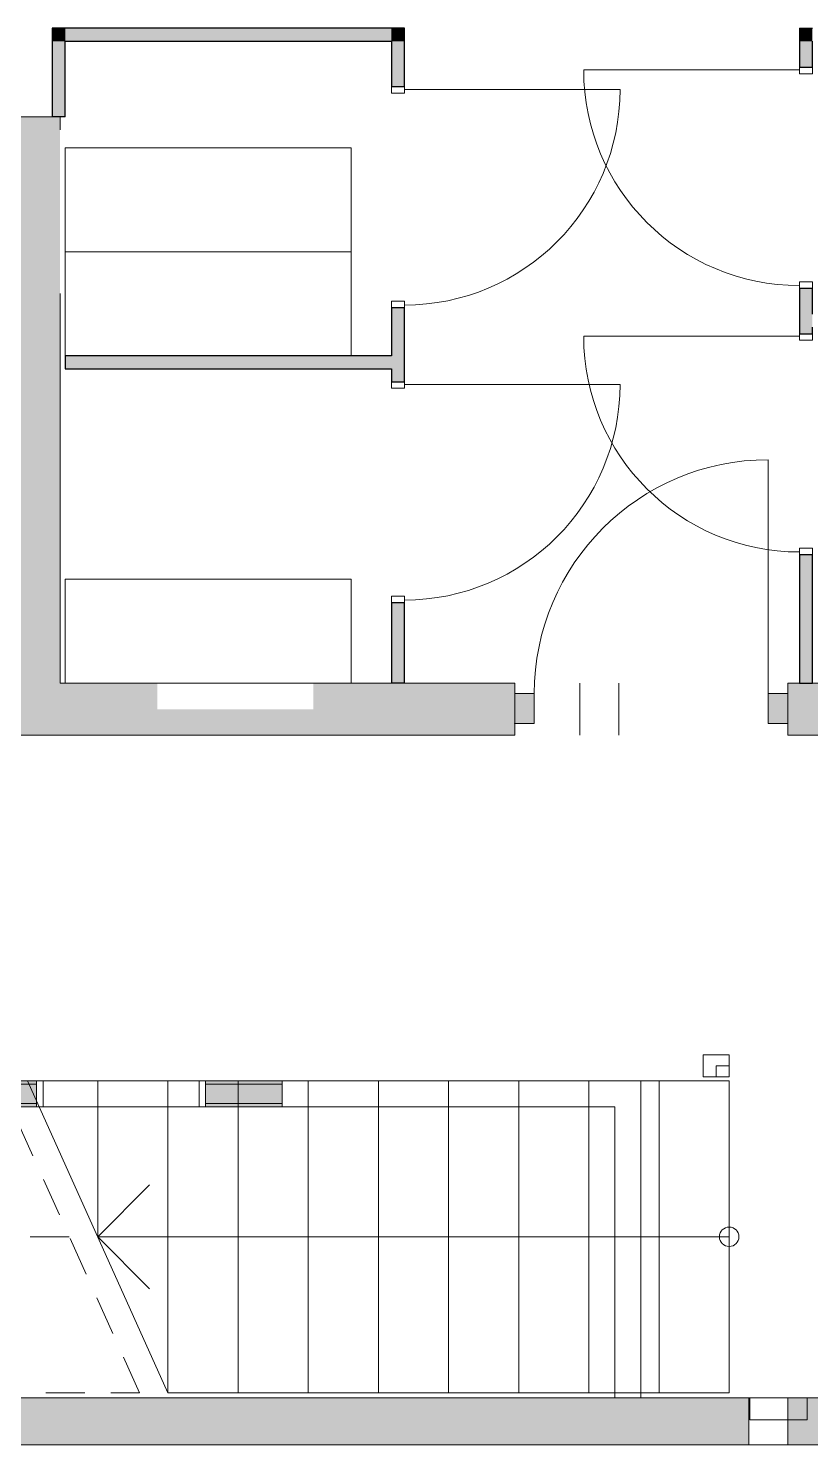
# Model space of a CAD drawing. Header units: metres. Extents: x -14 to 456, y -38 to 65.
# Drawn here: x 144.39 to 147.4, y 22.72 to 28.17 of the extents above; entities that cross this region are included whole.
import ezdxf

# ---------------------------------------------------------------- set-up
doc = ezdxf.new("R2010")
doc.units = ezdxf.units.M
doc.header["$MEASUREMENT"] = 0
doc.set_wipeout_variables(frame=1)
doc.linetypes.add('Strichlinie eng', pattern=[0.002, 0.0015, -0.0005])
doc.linetypes.add('Wipeout_Contour', pattern=[1, 0, -1])
for name, color, linetype in [('120 Wand Innen tragend', 7, 'Continuous'), ('130 Wand Innen', 7, 'Continuous'), ('410 Treppe', 7, 'Continuous'), ('520 Fixeinbauten', 7, 'Continuous')]:
    doc.layers.add(name, color=color, linetype=linetype)

# ---------------------------------------------------------------- blocks, each defined once
blk = doc.blocks.new('Wand_7_2', base_point=(146.7468, 24.1227))
at = {"color": 254, "linetype": 'Wipeout_Contour', "lineweight": 0, "ltscale": 446.699226}
blk.add_wipeout([(146.7343, 24.1102), (146.7468, 24.1227), (146.7343, 24.1227)], dxfattribs=at).dxf.layer = '130 Wand Innen'
at = {"color": 254, "linetype": 'Wipeout_Contour', "lineweight": 0, "ltscale": 446.39748}
blk.add_wipeout([(146.6468, 24.0227), (146.6593, 24.0352), (146.6468, 24.0352)], dxfattribs=at).dxf.layer = '130 Wand Innen'
at = {"color": 254, "linetype": 'Wipeout_Contour', "lineweight": 0, "ltscale": 446.522408}
blk.add_wipeout([(146.6593, 24.0352), (146.7343, 24.1102), (146.6593, 24.1102)], dxfattribs=at).dxf.layer = '130 Wand Innen'
at = {"color": 254, "linetype": 'Wipeout_Contour', "lineweight": 0, "ltscale": 594.45225}
blk.add_wipeout([(146.7343, 24.1102), (146.7343, 22.9027), (146.7468, 22.9027), (146.7468, 24.1102)], dxfattribs=at).dxf.layer = '130 Wand Innen'
at = {"color": 254, "linetype": 'Wipeout_Contour', "lineweight": 0, "ltscale": 594.078417}
blk.add_wipeout([(146.6468, 24.0227), (146.6468, 22.9027), (146.6593, 22.9027), (146.6593, 24.0227)], dxfattribs=at).dxf.layer = '130 Wand Innen'
at = {"color": 254, "linetype": 'Wipeout_Contour', "lineweight": 0, "ltscale": 445.560603}
blk.add_wipeout([(146.7343, 24.1102), (146.7468, 24.1102), (146.7468, 24.1227)], dxfattribs=at).dxf.layer = '130 Wand Innen'
at = {"color": 254, "linetype": 'Wipeout_Contour', "lineweight": 0, "ltscale": 445.259265}
blk.add_wipeout([(146.6468, 24.0227), (146.6593, 24.0227), (146.6593, 24.0352)], dxfattribs=at).dxf.layer = '130 Wand Innen'
at = {"color": 254, "linetype": 'Wipeout_Contour', "lineweight": 0, "ltscale": 594.255181}
blk.add_wipeout([(146.6593, 24.0352), (146.6593, 22.9027), (146.7343, 22.9027), (146.7343, 24.0352)], dxfattribs=at).dxf.layer = '130 Wand Innen'
at = {"layer": '130 Wand Innen', "color": 7, "linetype": 'Continuous', "lineweight": 18, "flags": 128}
for points in [[(146.6593, 22.9027), (146.6468, 22.9027)], [(146.7343, 22.9027), (146.6593, 22.9027)], [(146.7468, 22.9027), (146.7343, 22.9027)]]:
    blk.add_lwpolyline(points, dxfattribs=at)
at = {"color": 254, "linetype": 'Wipeout_Contour', "lineweight": 0, "ltscale": 445.435543}
blk.add_wipeout([(146.6593, 24.0352), (146.7343, 24.0352), (146.7343, 24.1102)], dxfattribs=at).dxf.layer = '130 Wand Innen'
at = {"layer": '130 Wand Innen', "color": 7, "linetype": 'Continuous', "lineweight": 18, "flags": 128}
for points in [[(146.7468, 24.1227), (146.7343, 24.1227)], [(146.7468, 22.9027), (146.7468, 24.1227)], [(146.6468, 24.0227), (146.6468, 22.9027)]]:
    blk.add_lwpolyline(points, dxfattribs=at)
blk = doc.blocks.new('Wand_8_2', base_point=(145.3668, 24.1227))
at = {"color": 254, "linetype": 'Wipeout_Contour', "lineweight": 0, "ltscale": 592.114961}
blk.add_wipeout([(146.7343, 24.1227), (145.3668, 24.1227), (145.3668, 24.1102), (146.7343, 24.1102)], dxfattribs=at).dxf.layer = '130 Wand Innen'
at = {"color": 254, "linetype": 'Wipeout_Contour', "lineweight": 0, "ltscale": 591.885441}
blk.add_wipeout([(146.6468, 24.0352), (145.3668, 24.0352), (145.3668, 24.0227), (146.6468, 24.0227)], dxfattribs=at).dxf.layer = '130 Wand Innen'
at = {"color": 254, "linetype": 'Wipeout_Contour', "lineweight": 0, "ltscale": 591.938489}
blk.add_wipeout([(146.6593, 24.1102), (145.3668, 24.1102), (145.3668, 24.0352), (146.6593, 24.0352)], dxfattribs=at).dxf.layer = '130 Wand Innen'
at = {"layer": '130 Wand Innen', "color": 7, "linetype": 'Continuous', "lineweight": 18, "flags": 128}
for points in [[(146.7343, 24.1227), (145.3668, 24.1227)], [(145.3668, 24.1227), (145.3668, 24.1102)], [(145.3668, 24.1102), (145.3668, 24.0352)], [(145.3668, 24.0352), (145.3668, 24.0227)], [(145.3668, 24.0227), (146.6468, 24.0227)]]:
    blk.add_lwpolyline(points, dxfattribs=at)
blk = doc.blocks.new('Decke_6_2', base_point=(147.0368, 24.1377))
at = {"layer": '410 Treppe', "color": 255, "linetype": 'Continuous', "lineweight": 0, "flags": 128}
blk.add_lwpolyline([(147.0368, 24.1377), (147.0568, 24.1377), (147.0868, 24.1377), (147.0868, 24.1802), (147.0368, 24.1802)], close=True, dxfattribs=at)
blk = doc.blocks.new('Decke_9_2', base_point=(147.1668, 22.9027))
at = {"layer": '410 Treppe', "color": 255, "linetype": 'Continuous', "lineweight": 0, "flags": 128}
blk.add_lwpolyline([(147.1668, 22.9027), (147.3568, 22.9027), (147.3868, 22.9027), (147.3868, 22.8177), (147.1668, 22.8177)], close=True, dxfattribs=at)
blk = doc.blocks.new('Decke_14_2', base_point=(146.9868, 24.1377))
at = {"layer": '410 Treppe', "color": 255, "linetype": 'Continuous', "lineweight": 0, "flags": 128}
blk.add_lwpolyline([(146.9868, 24.1377), (147.0868, 24.1377), (147.0868, 24.2227), (146.9868, 24.2227)], close=True, dxfattribs=at)
blk = doc.blocks.new('Treppe_2_2', base_point=(133.4068, 31.6777))
at = {"layer": '410 Treppe', "color": 7, "linetype": 'Strichlinie eng', "lineweight": 18, "ltscale": 100}
for p, q in [((144.2771, 24.1227), (141.9568, 24.1227)), ((141.9568, 24.1227), (141.9568, 22.9227)), ((144.8171, 22.9227), (144.2771, 24.1227)), ((141.9568, 22.9227), (144.8171, 22.9227))]:
    blk.add_line(p, q, dxfattribs=at)
at = {"layer": '410 Treppe', "color": 7, "linetype": 'Continuous', "lineweight": 18}
for p, q in [((144.6568, 24.1227), (144.3868, 24.1227)), ((144.9268, 22.9227), (144.3868, 24.1227)), ((144.9268, 24.1227), (144.6568, 24.1227)), ((144.6568, 24.1227), (144.6568, 23.5227)), ((144.6568, 23.5227), (144.6568, 24.1227)), ((145.1968, 24.1227), (144.9268, 24.1227)), ((144.9268, 24.1227), (144.9268, 22.9227)), ((144.9268, 22.9227), (144.9268, 24.1227)), ((145.4668, 24.1227), (145.1968, 24.1227)), ((145.1968, 24.1227), (145.1968, 22.9227)), ((145.1968, 22.9227), (145.1968, 24.1227)), ((145.7368, 24.1227), (145.4668, 24.1227)), ((145.4668, 24.1227), (145.4668, 22.9227)), ((145.4668, 22.9227), (145.4668, 24.1227)), ((146.0068, 24.1227), (145.7368, 24.1227)), ((145.7368, 24.1227), (145.7368, 22.9227)), ((145.7368, 22.9227), (145.7368, 24.1227)), ((146.2768, 24.1227), (146.0068, 24.1227)), ((146.0068, 24.1227), (146.0068, 22.9227)), ((146.0068, 22.9227), (146.0068, 24.1227)), ((146.5468, 24.1227), (146.2768, 24.1227)), ((146.2768, 24.1227), (146.2768, 22.9227)), ((146.2768, 22.9227), (146.2768, 24.1227)), ((146.8168, 24.1227), (146.5468, 24.1227)), ((146.5468, 24.1227), (146.5468, 22.9227)), ((146.5468, 22.9227), (146.5468, 24.1227)), ((147.0868, 24.1227), (146.8168, 24.1227)), ((146.8168, 24.1227), (146.8168, 22.9227)), ((146.8168, 22.9227), (146.8168, 24.1227)), ((147.0868, 22.9227), (147.0868, 24.1227)), ((144.9268, 22.9227), (145.1968, 22.9227)), ((145.1968, 22.9227), (145.4668, 22.9227)), ((145.4668, 22.9227), (145.7368, 22.9227)), ((145.7368, 22.9227), (146.0068, 22.9227)), ((146.0068, 22.9227), (146.2768, 22.9227)), ((146.2768, 22.9227), (146.5468, 22.9227)), ((146.5468, 22.9227), (146.8168, 22.9227)), ((146.8168, 22.9227), (147.0868, 22.9227))]:
    blk.add_line(p, q, dxfattribs=at)
at = {"layer": '410 Treppe', "color": 7, "linetype": 'Strichlinie eng', "lineweight": 13, "ltscale": 100}
for p, q in [((142.1568, 23.7227), (141.9568, 23.5227)), ((142.2268, 23.5227), (141.9568, 23.5227)), ((141.9568, 23.5227), (142.1568, 23.3227)), ((144.5471, 23.5227), (142.2268, 23.5227))]:
    blk.add_line(p, q, dxfattribs=at)
at = {"layer": '410 Treppe', "color": 7, "linetype": 'Continuous', "lineweight": 13}
for p, q in [((144.8568, 23.7227), (144.6568, 23.5227)), ((146.8168, 23.5227), (144.6568, 23.5227)), ((144.6568, 23.5227), (144.8568, 23.3227)), ((147.0868, 23.5227), (146.8168, 23.5227))]:
    blk.add_line(p, q, dxfattribs=at)
at = {"layer": '410 Treppe', "color": 7, "linetype": 'Continuous', "lineweight": 13, "flags": 128}
blk.add_lwpolyline([(147.0868, 23.5602, 1), (147.0868, 23.4852, 1)], format="xyb", close=True, dxfattribs=at)
blk = doc.blocks.new('Öffnung_10_2', base_point=(133.4068, 31.6777))
at = {"layer": '120 Wand Innen tragend', "color": 16, "linetype": 'Continuous', "lineweight": 13, "true_color": 0x7e0000, "flags": 128}
for points in [[(147.3118, 22.9027), (147.1618, 22.9027)], [(147.1618, 22.7227), (147.3118, 22.7227)]]:
    blk.add_lwpolyline(points, dxfattribs=at)
at = {"layer": '120 Wand Innen tragend', "color": 7, "linetype": 'Continuous', "lineweight": 18, "flags": 128}
for points in [[(147.1618, 22.9027), (147.1618, 22.7227)], [(147.3118, 22.7227), (147.3118, 22.9027)]]:
    blk.add_lwpolyline(points, dxfattribs=at)
blk = doc.blocks.new('Öffnung_11_2', base_point=(133.4068, 31.6777))
at = {"layer": '120 Wand Innen tragend', "color": 16, "linetype": 'Continuous', "lineweight": 13, "true_color": 0x7e0000, "flags": 128}
for points in [[(146.5118, 25.6527), (146.5118, 25.6127), (146.5118, 25.4977), (146.5118, 25.4527)], [(146.6618, 25.4527), (146.6618, 25.4977), (146.6618, 25.6127), (146.6618, 25.6527)]]:
    blk.add_lwpolyline(points, dxfattribs=at)
blk = doc.blocks.new('Wand_19_2', base_point=(143.7968, 22.7227))
at = {"layer": '120 Wand Innen tragend', "linetype": 'Continuous', "lineweight": 0, "true_color": 0x000000}
for points in [[(143.6168, 22.7227), (143.7968, 22.9027), (143.6168, 22.9027)], [(143.6168, 22.7227), (143.7968, 22.7227), (143.7968, 22.9027)], [(147.1618, 22.9027), (143.7968, 22.9027), (143.7968, 22.7227), (147.1618, 22.7227)], [(147.4937, 22.9027), (147.3118, 22.9027), (147.3118, 22.7227), (147.4937, 22.7227)], [(148.2893, 22.9027), (148.2268, 22.9027), (148.2268, 22.7227), (148.2893, 22.7227)], [(148.5268, 22.9027), (148.4643, 22.9027), (148.4643, 22.7227), (148.5268, 22.7227)]]:
    blk.add_hatch(color=18, dxfattribs=at).paths.add_polyline_path(points)
at = {"layer": '120 Wand Innen tragend', "color": 7, "linetype": 'Continuous', "lineweight": 18, "flags": 128}
for points in [[(143.6168, 22.7227), (143.6168, 22.9027)], [(147.1618, 22.9027), (143.7968, 22.9027)], [(147.4937, 22.9027), (147.3118, 22.9027)], [(148.2893, 22.9027), (148.2268, 22.9027)], [(148.5268, 22.9027), (148.4643, 22.9027)], [(143.6168, 22.7227), (147.1618, 22.7227)], [(147.3118, 22.7227), (147.4937, 22.7227)], [(148.2268, 22.7227), (148.2893, 22.7227)], [(148.4643, 22.7227), (148.5268, 22.7227)]]:
    blk.add_lwpolyline(points, dxfattribs=at)
blk = doc.blocks.new('PENEDERclassic 1-flügelig')
at = {"layer": '120 Wand Innen tragend', "linetype": 'Continuous', "lineweight": 0, "true_color": 0x000000}
for points in [[(-0.525, 0), (-0.525, -0.115), (-0.45, -0.115), (-0.45, 0)], [(0.525, 0), (0.45, 0), (0.45, -0.115), (0.525, -0.115)]]:
    blk.add_hatch(color=18, dxfattribs=at).paths.add_polyline_path(points)
at = {"layer": '120 Wand Innen tragend', "color": 8, "linetype": 'Continuous', "lineweight": 0}
blk.add_line((0.45, 0), (0.45, 0.9), dxfattribs=at)
at = {"layer": '120 Wand Innen tragend', "color": 7, "linetype": 'Continuous', "lineweight": 13, "flags": 128}
for points in [[(-0.525, 0), (-0.45, 0), (-0.45, -0.115), (-0.525, -0.115)], [(0.525, 0), (0.45, 0), (0.45, -0.115), (0.525, -0.115)]]:
    blk.add_lwpolyline(points, close=True, dxfattribs=at)
at = {"layer": '120 Wand Innen tragend', "color": 8, "linetype": 'Continuous', "lineweight": 0}
blk.add_arc((0.45, 0), 0.9, 90, 180, dxfattribs=at)
blk = doc.blocks.new('Wand_20_2', base_point=(144.3118, 25.4527))
at = {"layer": '120 Wand Innen tragend', "linetype": 'Continuous', "lineweight": 0, "true_color": 0x000000}
for points in [[(144.3118, 25.6527), (144.3118, 25.4527), (144.5118, 25.6527)], [(144.5118, 25.6527), (144.3118, 25.4527), (144.5118, 25.4527)], [(144.5118, 25.6527), (144.5118, 25.4527), (144.8868, 25.4527), (144.8868, 25.6527)], [(145.4868, 25.6527), (145.4868, 25.4527), (146.2618, 25.4527), (146.2618, 25.4977), (146.2618, 25.6127), (146.2618, 25.6527)], [(147.3118, 25.4527), (147.4937, 25.4527), (147.4937, 25.6527), (147.3118, 25.6527), (147.3118, 25.6127), (147.3118, 25.4977)], [(148.1437, 25.6527), (148.1437, 25.4527), (148.2893, 25.4527), (148.2893, 25.6527)], [(148.4643, 25.6527), (148.4643, 25.4527), (148.5268, 25.4527), (148.5268, 25.6527)], [(144.8868, 25.5527), (144.8868, 25.4527), (145.4868, 25.4527), (145.4868, 25.5527)]]:
    blk.add_hatch(color=18, dxfattribs=at).paths.add_polyline_path(points)
at = {"layer": '120 Wand Innen tragend', "color": 7, "linetype": 'Continuous', "lineweight": 18}
for p, q in [((146.2618, 25.6527), (146.2618, 25.4977)), ((146.2618, 25.6527), (146.2618, 25.6127)), ((147.3118, 25.6527), (147.3118, 25.4977)), ((147.3118, 25.6527), (147.3118, 25.6127)), ((146.2618, 25.4977), (146.2618, 25.6127)), ((147.3118, 25.4977), (147.3118, 25.6127)), ((146.2618, 25.4527), (146.2618, 25.4977)), ((147.3118, 25.4527), (147.3118, 25.4977))]:
    blk.add_line(p, q, dxfattribs=at)
at = {"layer": '120 Wand Innen tragend', "color": 7, "linetype": 'Continuous', "lineweight": 18, "flags": 128}
for points in [[(144.3118, 25.4527), (144.3118, 25.6527)], [(144.8868, 25.6527), (144.5118, 25.6527)], [(146.2618, 25.6527), (145.4868, 25.6527)], [(147.4937, 25.6527), (147.3118, 25.6527)], [(148.2893, 25.6527), (148.1437, 25.6527)], [(148.5268, 25.6527), (148.4643, 25.6527)], [(144.3118, 25.4527), (146.2618, 25.4527)], [(147.3118, 25.4527), (147.4937, 25.4527)], [(148.1437, 25.4527), (148.2893, 25.4527)], [(148.4643, 25.4527), (148.5268, 25.4527)]]:
    blk.add_lwpolyline(points, dxfattribs=at)
at = {"layer": '120 Wand Innen tragend', "color": 7, "linetype": 'Continuous', "lineweight": 18}
for p in [(146.2618, 25.4977), (147.3118, 25.4977)]:
    blk.add_point(p, dxfattribs=at)
at = {"layer": '120 Wand Innen tragend', "color": 7, "linetype": 'Continuous', "lineweight": 13}
blk.add_blockref('PENEDERclassic 1-flügelig', (146.7868, 25.6127), dxfattribs=at)
blk = doc.blocks.new('Wand_23_2', base_point=(142.3318, 27.6327))
at = {"layer": '120 Wand Innen tragend', "linetype": 'Continuous', "lineweight": 0, "true_color": 0x000000}
for points in [[(144.3118, 27.8327), (142.3318, 27.8327), (142.3318, 27.6327), (144.3118, 27.6327)], [(144.3118, 27.8327), (144.3118, 27.6327), (144.5118, 27.8327)]]:
    blk.add_hatch(color=18, dxfattribs=at).paths.add_polyline_path(points)
at = {"layer": '120 Wand Innen tragend', "color": 7, "linetype": 'Continuous', "lineweight": 18, "flags": 128}
for points in [[(144.5118, 27.8327), (142.3318, 27.8327)], [(142.3318, 27.6327), (144.3118, 27.6327)]]:
    blk.add_lwpolyline(points, dxfattribs=at)
blk = doc.blocks.new('Wand_25_2', base_point=(144.3118, 27.6327))
at = {"layer": '120 Wand Innen tragend', "linetype": 'Continuous', "lineweight": 0, "true_color": 0x000000}
for points in [[(144.3118, 27.1527), (144.5118, 27.1527), (144.5118, 27.7827), (144.5118, 27.8327), (144.3118, 27.6327)], [(144.5118, 25.6527), (144.5118, 27.1527), (144.3118, 27.1527), (144.3118, 25.6527)]]:
    blk.add_hatch(color=18, dxfattribs=at).paths.add_polyline_path(points)
at = {"layer": '120 Wand Innen tragend', "color": 7, "linetype": 'Continuous', "lineweight": 18, "flags": 128}
for points in [[(144.5118, 27.7827), (144.5118, 27.8327)], [(144.3118, 27.6327), (144.3118, 25.6527)], [(144.5118, 25.6527), (144.5118, 27.1527)]]:
    blk.add_lwpolyline(points, dxfattribs=at)
blk = doc.blocks.new('Metall Zargentür Typ2 27')
at = {"layer": '130 Wand Innen', "color": 8, "linetype": 'Continuous', "lineweight": 0}
blk.add_line((0.415, 0), (0.415, 0.83), dxfattribs=at)
at = {"layer": '130 Wand Innen', "color": 7, "linetype": 'Continuous', "lineweight": 13}
for p, q in [((-0.4, 0), (-0.425, 0)), ((-0.425, 0), (-0.425, -0.05)), ((-0.4, -0.05), (-0.4, 0)), ((0.425, 0), (0.4, 0)), ((0.4, 0), (0.4, -0.05)), ((0.425, -0.05), (0.425, 0)), ((-0.425, -0.05), (-0.4, -0.05)), ((0.4, -0.05), (0.425, -0.05))]:
    blk.add_line(p, q, dxfattribs=at)
at = {"layer": '130 Wand Innen', "color": 7, "linetype": 'Continuous', "lineweight": 25}
for p, q in [((-0.425, 0), (-0.425, -0.05)), ((-0.425, 0), (-0.425, -0.05)), ((0.425, 0), (0.425, -0.05)), ((0.425, 0), (0.425, -0.05))]:
    blk.add_line(p, q, dxfattribs=at)
at = {"layer": '130 Wand Innen', "color": 8, "linetype": 'Continuous', "lineweight": 0}
blk.add_arc((0.415, 0), 0.83, 90, 180, dxfattribs=at)
blk = doc.blocks.new('Wand_31_2', base_point=(147.3568, 25.6527))
at = {"layer": '130 Wand Innen', "linetype": 'Continuous', "lineweight": 0, "true_color": 0x373737}
for points in [[(147.4068, 28.1727), (147.3568, 28.1727), (147.4068, 28.1227)], [(147.4068, 28.1227), (147.3568, 28.1727), (147.3568, 28.1227)], [(147.3568, 28.1227), (147.3568, 28.0227), (147.4068, 28.0227), (147.4068, 28.1227)], [(147.3568, 26.9977), (147.4068, 26.9977), (147.4068, 27.1727), (147.3568, 27.1727)], [(147.3568, 25.6527), (147.4068, 25.6527), (147.4068, 26.1477), (147.3568, 26.1477)]]:
    blk.add_hatch(color=250, dxfattribs=at).paths.add_polyline_path(points)
at = {"layer": '130 Wand Innen', "color": 7, "linetype": 'Continuous', "lineweight": 25}
for p, q in [((147.3568, 28.0227), (147.4068, 28.0227)), ((147.3568, 27.1727), (147.4068, 27.1727)), ((147.3568, 26.9977), (147.4068, 26.9977)), ((147.3568, 26.1477), (147.4068, 26.1477))]:
    blk.add_line(p, q, dxfattribs=at)
at = {"layer": '130 Wand Innen', "color": 7, "linetype": 'Continuous', "lineweight": 25, "flags": 128}
for points in [[(147.3568, 28.1727), (147.4068, 28.1727)], [(147.3568, 28.1727), (147.3568, 28.0227)], [(147.4068, 28.0227), (147.4068, 28.1227)], [(147.3568, 27.1727), (147.3568, 26.9977)], [(147.4068, 27.0727), (147.4068, 27.1727)], [(147.4068, 26.9977), (147.4068, 27.0227)], [(147.3568, 26.1477), (147.3568, 25.6527)], [(147.4068, 25.6527), (147.4068, 26.1477)], [(147.3568, 25.6527), (147.4068, 25.6527)]]:
    blk.add_lwpolyline(points, dxfattribs=at)
at = {"layer": '130 Wand Innen', "color": 7, "linetype": 'Continuous', "lineweight": 13, "rotation": 90}
for p in [(147.3568, 27.5977), (147.3568, 26.5727)]:
    blk.add_blockref('Metall Zargentür Typ2 27', p, dxfattribs=at)
blk = doc.blocks.new('Metall Zargentür Typ2 27_2')
at = {"layer": '130 Wand Innen', "color": 8, "linetype": 'Continuous', "lineweight": 0}
blk.add_line((0.415, 0), (0.415, 0.83), dxfattribs=at)
at = {"layer": '130 Wand Innen', "color": 7, "linetype": 'Continuous', "lineweight": 13}
for p, q in [((-0.4, 0), (-0.425, 0)), ((-0.425, 0), (-0.425, -0.05)), ((-0.4, -0.05), (-0.4, 0)), ((0.425, 0), (0.4, 0)), ((0.4, 0), (0.4, -0.05)), ((0.425, -0.05), (0.425, 0)), ((-0.425, -0.05), (-0.4, -0.05)), ((0.4, -0.05), (0.425, -0.05))]:
    blk.add_line(p, q, dxfattribs=at)
at = {"layer": '130 Wand Innen', "color": 7, "linetype": 'Continuous', "lineweight": 25}
for p, q in [((-0.425, -0.05), (-0.425, 0)), ((-0.425, -0.05), (-0.425, 0)), ((0.425, -0.05), (0.425, 0)), ((0.425, -0.05), (0.425, 0))]:
    blk.add_line(p, q, dxfattribs=at)
at = {"layer": '130 Wand Innen', "color": 8, "linetype": 'Continuous', "lineweight": 0}
blk.add_arc((0.415, 0), 0.83, 90, 180, dxfattribs=at)
blk = doc.blocks.new('Wand_32_2', base_point=(145.8368, 25.6527))
at = {"layer": '130 Wand Innen', "linetype": 'Continuous', "lineweight": 0, "true_color": 0x373737}
for points in [[(145.7868, 28.1227), (145.8368, 28.1727), (145.7868, 28.1727)], [(145.7868, 28.1227), (145.8368, 28.1227), (145.8368, 28.1727)], [(145.7868, 28.1227), (145.7868, 27.9477), (145.8368, 27.9477), (145.8368, 28.1227)], [(145.8368, 27.0977), (145.7868, 27.0977), (145.7868, 26.8127), (145.8368, 26.8127)], [(145.7868, 25.6527), (145.8368, 25.6527), (145.8368, 25.9627), (145.7868, 25.9627)]]:
    blk.add_hatch(color=250, dxfattribs=at).paths.add_polyline_path(points)
at = {"layer": '130 Wand Innen', "color": 7, "linetype": 'Continuous', "lineweight": 25}
for p, q in [((145.8368, 27.9477), (145.7868, 27.9477)), ((145.8368, 27.0977), (145.7868, 27.0977)), ((145.7868, 26.8127), (145.8368, 26.8127)), ((145.7868, 25.9627), (145.8368, 25.9627))]:
    blk.add_line(p, q, dxfattribs=at)
at = {"layer": '130 Wand Innen', "color": 7, "linetype": 'Continuous', "lineweight": 25, "flags": 128}
for points in [[(145.8368, 28.1727), (145.7868, 28.1727)], [(145.7868, 28.1227), (145.7868, 27.9477)], [(145.8368, 27.9477), (145.8368, 28.1727)], [(145.7868, 27.0977), (145.7868, 26.9127)], [(145.8368, 26.8127), (145.8368, 27.0977)], [(145.7868, 26.8627), (145.7868, 26.8127)], [(145.7868, 25.9627), (145.7868, 25.6527)], [(145.8368, 25.6527), (145.8368, 25.9627)], [(145.8368, 25.6527), (145.7868, 25.6527)]]:
    blk.add_lwpolyline(points, dxfattribs=at)
at = {"layer": '130 Wand Innen', "color": 7, "linetype": 'Continuous', "lineweight": 13, "xscale": -1, "rotation": 270}
for name, p in [('Metall Zargentür Typ2 27', (145.8368, 27.5227)), ('Metall Zargentür Typ2 27_2', (145.8368, 26.3877))]:
    blk.add_blockref(name, p, dxfattribs=at)
blk = doc.blocks.new('Wand_33_2', base_point=(144.5318, 26.8627))
at = {"layer": '130 Wand Innen', "linetype": 'Continuous', "lineweight": 0, "true_color": 0x373737}
blk.add_hatch(color=250, dxfattribs=at).paths.add_polyline_path([(144.5318, 26.8627), (145.7868, 26.8627), (145.7868, 26.9127), (144.5318, 26.9127)])
at = {"layer": '130 Wand Innen', "color": 7, "linetype": 'Continuous', "lineweight": 25, "flags": 128}
for points in [[(145.7868, 26.9127), (144.5318, 26.9127)], [(144.5318, 26.9127), (144.5318, 26.8627)], [(144.5318, 26.8627), (145.7868, 26.8627)]]:
    blk.add_lwpolyline(points, dxfattribs=at)
blk = doc.blocks.new('Wand_35_2', base_point=(144.5318, 28.1727))
at = {"layer": '130 Wand Innen', "linetype": 'Continuous', "lineweight": 0, "true_color": 0x373737}
for points in [[(144.4818, 28.1227), (144.5318, 28.1227), (144.4818, 28.1727)], [(144.5318, 28.1727), (144.4818, 28.1727), (144.5318, 28.1227)], [(144.5318, 28.1227), (145.7868, 28.1227), (145.7868, 28.1727), (144.5318, 28.1727)]]:
    blk.add_hatch(color=250, dxfattribs=at).paths.add_polyline_path(points)
at = {"layer": '130 Wand Innen', "color": 7, "linetype": 'Continuous', "lineweight": 25, "flags": 128}
for points in [[(144.4818, 28.1727), (144.4818, 28.1227)], [(145.7868, 28.1727), (144.4818, 28.1727)], [(144.5318, 28.1227), (145.7868, 28.1227)]]:
    blk.add_lwpolyline(points, dxfattribs=at)
blk = doc.blocks.new('Wand_37_2', base_point=(144.5318, 27.8327))
at = {"layer": '130 Wand Innen', "linetype": 'Continuous', "lineweight": 0, "true_color": 0x373737}
blk.add_hatch(color=250, dxfattribs=at).paths.add_polyline_path([(144.4818, 28.1227), (144.4818, 27.8327), (144.5318, 27.8327), (144.5318, 28.1227)])
at = {"layer": '130 Wand Innen', "color": 7, "linetype": 'Continuous', "lineweight": 25, "flags": 128}
for points in [[(144.4818, 28.1227), (144.4818, 27.8327)], [(144.5318, 27.8327), (144.5318, 28.1227)], [(144.5318, 27.8327), (144.4818, 27.8327)]]:
    blk.add_lwpolyline(points, dxfattribs=at)
blk = doc.blocks.new('Metall Zargentür Typ2 27_3')
at = {"layer": '130 Wand Innen', "color": 7, "linetype": 'Continuous', "lineweight": 13}
for p, q in [((-0.3, 0), (-0.325, 0)), ((-0.325, 0), (-0.325, -0.1)), ((-0.3, -0.1), (-0.3, 0)), ((0.325, 0), (0.3, 0)), ((0.3, 0), (0.3, -0.1)), ((0.325, -0.1), (0.325, 0)), ((-0.325, -0.1), (-0.3, -0.1)), ((0.3, -0.1), (0.325, -0.1))]:
    blk.add_line(p, q, dxfattribs=at)
at = {"layer": '130 Wand Innen', "color": 7, "linetype": 'Continuous', "lineweight": 18}
for p, q in [((-0.325, 0), (-0.325, -0.0125)), ((-0.325, 0), (-0.325, -0.0125)), ((0.325, 0), (0.325, -0.0125)), ((0.325, 0), (0.325, -0.0125)), ((-0.325, -0.0125), (-0.325, -0.0875)), ((-0.325, -0.0125), (-0.325, -0.0875)), ((0.325, -0.0125), (0.325, -0.0875)), ((0.325, -0.0125), (0.325, -0.0875)), ((-0.325, -0.0875), (-0.325, -0.1)), ((-0.325, -0.0875), (-0.325, -0.1)), ((0.325, -0.0875), (0.325, -0.1)), ((0.325, -0.0875), (0.325, -0.1))]:
    blk.add_line(p, q, dxfattribs=at)
at = {"layer": '130 Wand Innen', "color": 8, "linetype": 'Continuous', "lineweight": 0}
blk.add_line((0.315, 0), (-0.315, 0), dxfattribs=at)
blk = doc.blocks.new('Wand_85_2', base_point=(144.1168, 24.1227))
at = {"layer": '130 Wand Innen', "linetype": 'Continuous', "lineweight": 0, "true_color": 0x000000}
for points in [[(144.1168, 24.1102), (144.1293, 24.1102), (144.1168, 24.1227)], [(144.1293, 24.1227), (144.1168, 24.1227), (144.1293, 24.1102)], [(144.1293, 24.1227), (144.1293, 24.1102), (144.4218, 24.1102), (144.4218, 24.1227)], [(144.2043, 24.0352), (144.1293, 24.1102), (144.1293, 24.0352)], [(144.2043, 24.1102), (144.1293, 24.1102), (144.2043, 24.0352)], [(144.2043, 24.0352), (144.4218, 24.0352), (144.4218, 24.1102), (144.2043, 24.1102)], [(145.0718, 24.1227), (145.0718, 24.1102), (145.3668, 24.1102), (145.3668, 24.1227)], [(145.0718, 24.0352), (145.3668, 24.0352), (145.3668, 24.1102), (145.0718, 24.1102)], [(144.2168, 24.0227), (144.2043, 24.0352), (144.2043, 24.0227)], [(144.2168, 24.0352), (144.2043, 24.0352), (144.2168, 24.0227)], [(144.4218, 24.0352), (144.2168, 24.0352), (144.2168, 24.0227), (144.4218, 24.0227)], [(145.3668, 24.0352), (145.0718, 24.0352), (145.0718, 24.0227), (145.3668, 24.0227)]]:
    blk.add_hatch(color=18, dxfattribs=at).paths.add_polyline_path(points)
at = {"layer": '130 Wand Innen', "color": 7, "linetype": 'Continuous', "lineweight": 18}
for p, q in [((144.1293, 24.1102), (144.1293, 24.0352)), ((144.2043, 24.1102), (144.1293, 24.1102)), ((144.4218, 24.1102), (144.2043, 24.1102)), ((144.4218, 24.1102), (144.4218, 24.1227)), ((144.4218, 24.0352), (144.4218, 24.1102)), ((145.0718, 24.1102), (145.0718, 24.1227)), ((145.3668, 24.1102), (145.0718, 24.1102)), ((145.0718, 24.0352), (145.0718, 24.1102)), ((144.2043, 24.0352), (144.2043, 24.0227)), ((144.2043, 24.0352), (144.4218, 24.0352)), ((144.4218, 24.0227), (144.4218, 24.0352)), ((145.0718, 24.0352), (145.3668, 24.0352)), ((145.0718, 24.0227), (145.0718, 24.0352))]:
    blk.add_line(p, q, dxfattribs=at)
at = {"layer": '130 Wand Innen', "color": 7, "linetype": 'Continuous', "lineweight": 18, "flags": 128}
for points in [[(144.1168, 24.1227), (144.1168, 24.1102)], [(144.4218, 24.1227), (144.1168, 24.1227)], [(145.3668, 24.1227), (145.0718, 24.1227)], [(145.3668, 24.1227), (145.3668, 24.1102)], [(145.3668, 24.1102), (145.3668, 24.0352)], [(145.3668, 24.0352), (145.3668, 24.0227)], [(144.2168, 24.0227), (144.4218, 24.0227)], [(145.0718, 24.0227), (145.3668, 24.0227)]]:
    blk.add_lwpolyline(points, dxfattribs=at)
at = {"layer": '130 Wand Innen', "color": 7, "linetype": 'Continuous', "lineweight": 13, "rotation": 180}
blk.add_blockref('Metall Zargentür Typ2 27_3', (144.7468, 24.0227), dxfattribs=at)

msp = doc.modelspace()

# ---------------------------------------------------------------- linework, layer by layer
at = {"layer": '520 Fixeinbauten', "color": 8, "linetype": 'Continuous', "lineweight": 13}
for points in [[(145.6318, 27.3127), (144.5318, 27.3127), (144.5318, 27.7127), (145.6318, 27.7127)], [(145.6318, 26.9127), (144.5318, 26.9127), (144.5318, 27.3127), (145.6318, 27.3127)], [(145.6318, 25.6527), (144.5318, 25.6527), (144.5318, 26.0527), (145.6318, 26.0527)]]:
    msp.add_lwpolyline(points, close=True, dxfattribs=at)

# ---------------------------------------------------------------- block references
at = {"layer": '120 Wand Innen tragend', "color": 7, "lineweight": 25}
for name, p in [('Wand_23_2', (142.3318, 27.6327)), ('Wand_25_2', (144.3118, 27.6327)), ('Wand_20_2', (144.3118, 25.4527))]:
    msp.add_blockref(name, p, dxfattribs=at)
at = {"layer": '120 Wand Innen tragend', "color": 7, "linetype": 'Continuous', "lineweight": 13}
for name in ['Öffnung_11_2', 'Öffnung_10_2']:
    msp.add_blockref(name, (133.4068, 31.6777), dxfattribs=at)
at = {"layer": '130 Wand Innen', "color": 7, "lineweight": 25}
for name, p in [('Wand_35_2', (144.5318, 28.1727)), ('Wand_37_2', (144.5318, 27.8327)), ('Wand_32_2', (145.8368, 25.6527)), ('Wand_31_2', (147.3568, 25.6527)), ('Wand_33_2', (144.5318, 26.8627))]:
    msp.add_blockref(name, p, dxfattribs=at)
at = {"layer": '130 Wand Innen', "color": 7, "lineweight": 35}
msp.add_blockref('Wand_7_2', (146.7468, 24.1227), dxfattribs=at)
at = {"layer": '410 Treppe', "color": 255, "linetype": 'Continuous', "lineweight": 0}
for name, p in [('Decke_14_2', (146.9868, 24.1377)), ('Decke_6_2', (147.0368, 24.1377)), ('Decke_9_2', (147.1668, 22.9027))]:
    msp.add_blockref(name, p, dxfattribs=at)

# ---------------------------------------------------------------- next in the draw order: block references
at = {"layer": '120 Wand Innen tragend', "color": 7, "lineweight": 25}
msp.add_blockref('Wand_19_2', (143.7968, 22.7227), dxfattribs=at)
at = {"layer": '130 Wand Innen', "color": 7, "lineweight": 35}
msp.add_blockref('Wand_8_2', (145.3668, 24.1227), dxfattribs=at)

# ---------------------------------------------------------------- next in the draw order: block references
msp.add_blockref('Wand_85_2', (144.1168, 24.1227), dxfattribs=at)
at = {"layer": '410 Treppe', "color": 7, "linetype": 'Continuous', "lineweight": 13}
msp.add_blockref('Treppe_2_2', (133.4068, 31.6777), dxfattribs=at)

doc.saveas('drawing.dxf')
